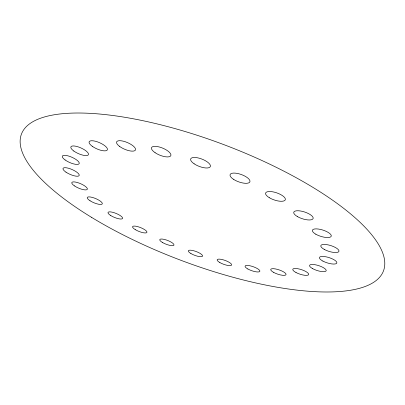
<?xml version="1.0" encoding="UTF-8"?>
<svg xmlns="http://www.w3.org/2000/svg" width="405" height="405" viewBox="0 0 405 405"><rect width="100%" height="100%" fill="white"/><g stroke="black" fill="none" stroke-linecap="round" stroke-linejoin="round"><path stroke-width="0.61" d="M91.707 217.444A193.499 61.681 20.7 0 0 383.262 271.441A193.499 61.681 20.7 0 0 132.435 118.624A193.499 61.681 20.7 0 0 91.707 217.444M74.464 185.895A8.454 2.43 23.3 0 0 87.267 189.378A8.454 2.43 23.3 0 0 77.011 182.417A8.454 2.43 23.3 0 0 74.464 185.895M65.995 172.165A8.824 2.627 23.7 0 0 79.157 175.562A8.824 2.627 23.7 0 0 68.172 168.156A8.824 2.627 23.7 0 0 65.995 172.165M65.119 159.965A9.214 2.855 23.9 0 0 79.091 163.777A9.214 2.855 23.9 0 0 68.08 155.879A9.214 2.855 23.9 0 0 65.119 159.965M73.847 151.05A9.609 3.113 24 0 0 88.361 154.806A9.609 3.113 24 0 0 76.753 146.453A9.609 3.113 24 0 0 73.847 151.05M92.218 146.251A9.963 3.377 23.8 0 0 107.31 149.941A9.963 3.377 23.8 0 0 95.246 141.203A9.963 3.377 23.8 0 0 92.218 146.251M119.723 146.509A10.252 3.62 23.2 0 0 135.386 150.128A10.252 3.62 23.2 0 0 123.044 141.122A10.252 3.62 23.2 0 0 119.723 146.509M155.08 152.68A10.449 3.807 22.3 0 0 170.849 155.611A10.449 3.807 22.3 0 0 157.646 146.605A10.449 3.807 22.3 0 0 155.08 152.68M194.117 163.792A10.545 3.903 21.2 0 0 210.301 166.657A10.545 3.903 21.2 0 0 197.164 157.727A10.545 3.903 21.2 0 0 194.117 163.792M233.371 179.223A10.53 3.888 19.9 0 0 249.789 182.037A10.53 3.888 19.9 0 0 236.864 173.34A10.53 3.888 19.9 0 0 233.371 179.223M269.264 197.675A10.408 3.767 18.8 0 0 285.277 199.862A10.408 3.767 18.8 0 0 271.856 191.671A10.408 3.767 18.8 0 0 269.264 197.675M297.285 216.508A10.186 3.564 18 0 0 313.07 218.67A10.186 3.564 18 0 0 299.989 210.909A10.186 3.564 18 0 0 297.285 216.508M315.849 234.232A9.877 3.311 17.5 0 0 331.174 236.353A9.877 3.311 17.5 0 0 318.436 229.048A9.877 3.311 17.5 0 0 315.849 234.232M324.238 249.404A9.507 3.048 17.4 0 0 338.909 251.449A9.507 3.048 17.4 0 0 326.501 244.59A9.507 3.048 17.4 0 0 324.238 249.404M322.922 261.098A9.112 2.794 17.5 0 0 336.818 263.037A9.112 2.794 17.5 0 0 324.694 256.583A9.112 2.794 17.5 0 0 322.922 261.098M312.66 268.647A8.728 2.572 17.8 0 0 326.126 270.874A8.728 2.572 17.8 0 0 314.852 264.683A8.728 2.572 17.8 0 0 312.66 268.647M296.014 272.53A8.373 2.389 18.2 0 0 308.671 274.575A8.373 2.389 18.2 0 0 297.503 268.667A8.373 2.389 18.2 0 0 296.014 272.53M273.734 272.449A8.07 2.243 18.7 0 0 286.006 274.686A8.07 2.243 18.7 0 0 275.435 268.925A8.07 2.243 18.7 0 0 273.734 272.449M247.87 268.991A7.842 2.136 19.3 0 0 259.828 271.385A7.842 2.136 19.3 0 0 249.718 265.726A7.842 2.136 19.3 0 0 247.87 268.991M219.834 262.551A7.685 2.066 19.9 0 0 231.574 265.093A7.685 2.066 19.9 0 0 221.798 259.463A7.685 2.066 19.9 0 0 219.834 262.551M190.902 253.54A7.614 2.035 20.5 0 0 202.54 256.233A7.614 2.035 20.5 0 0 192.982 250.558A7.614 2.035 20.5 0 0 190.902 253.54M162.648 242.605A7.624 2.04 21.1 0 0 173.983 245.096A7.624 2.04 21.1 0 0 163.99 239.335A7.624 2.04 21.1 0 0 162.648 242.605M135.417 229.711A7.715 2.081 21.7 0 0 146.919 232.394A7.715 2.081 21.7 0 0 136.936 226.435A7.715 2.081 21.7 0 0 135.417 229.711M110.788 215.576A7.892 2.162 22.3 0 0 122.588 218.477A7.892 2.162 22.3 0 0 112.549 212.255A7.892 2.162 22.3 0 0 110.788 215.576M90.016 200.743A8.14 2.273 22.8 0 0 102.252 203.907A8.14 2.273 22.8 0 0 92.107 197.351A8.14 2.273 22.8 0 0 90.016 200.743"/></g></svg>
